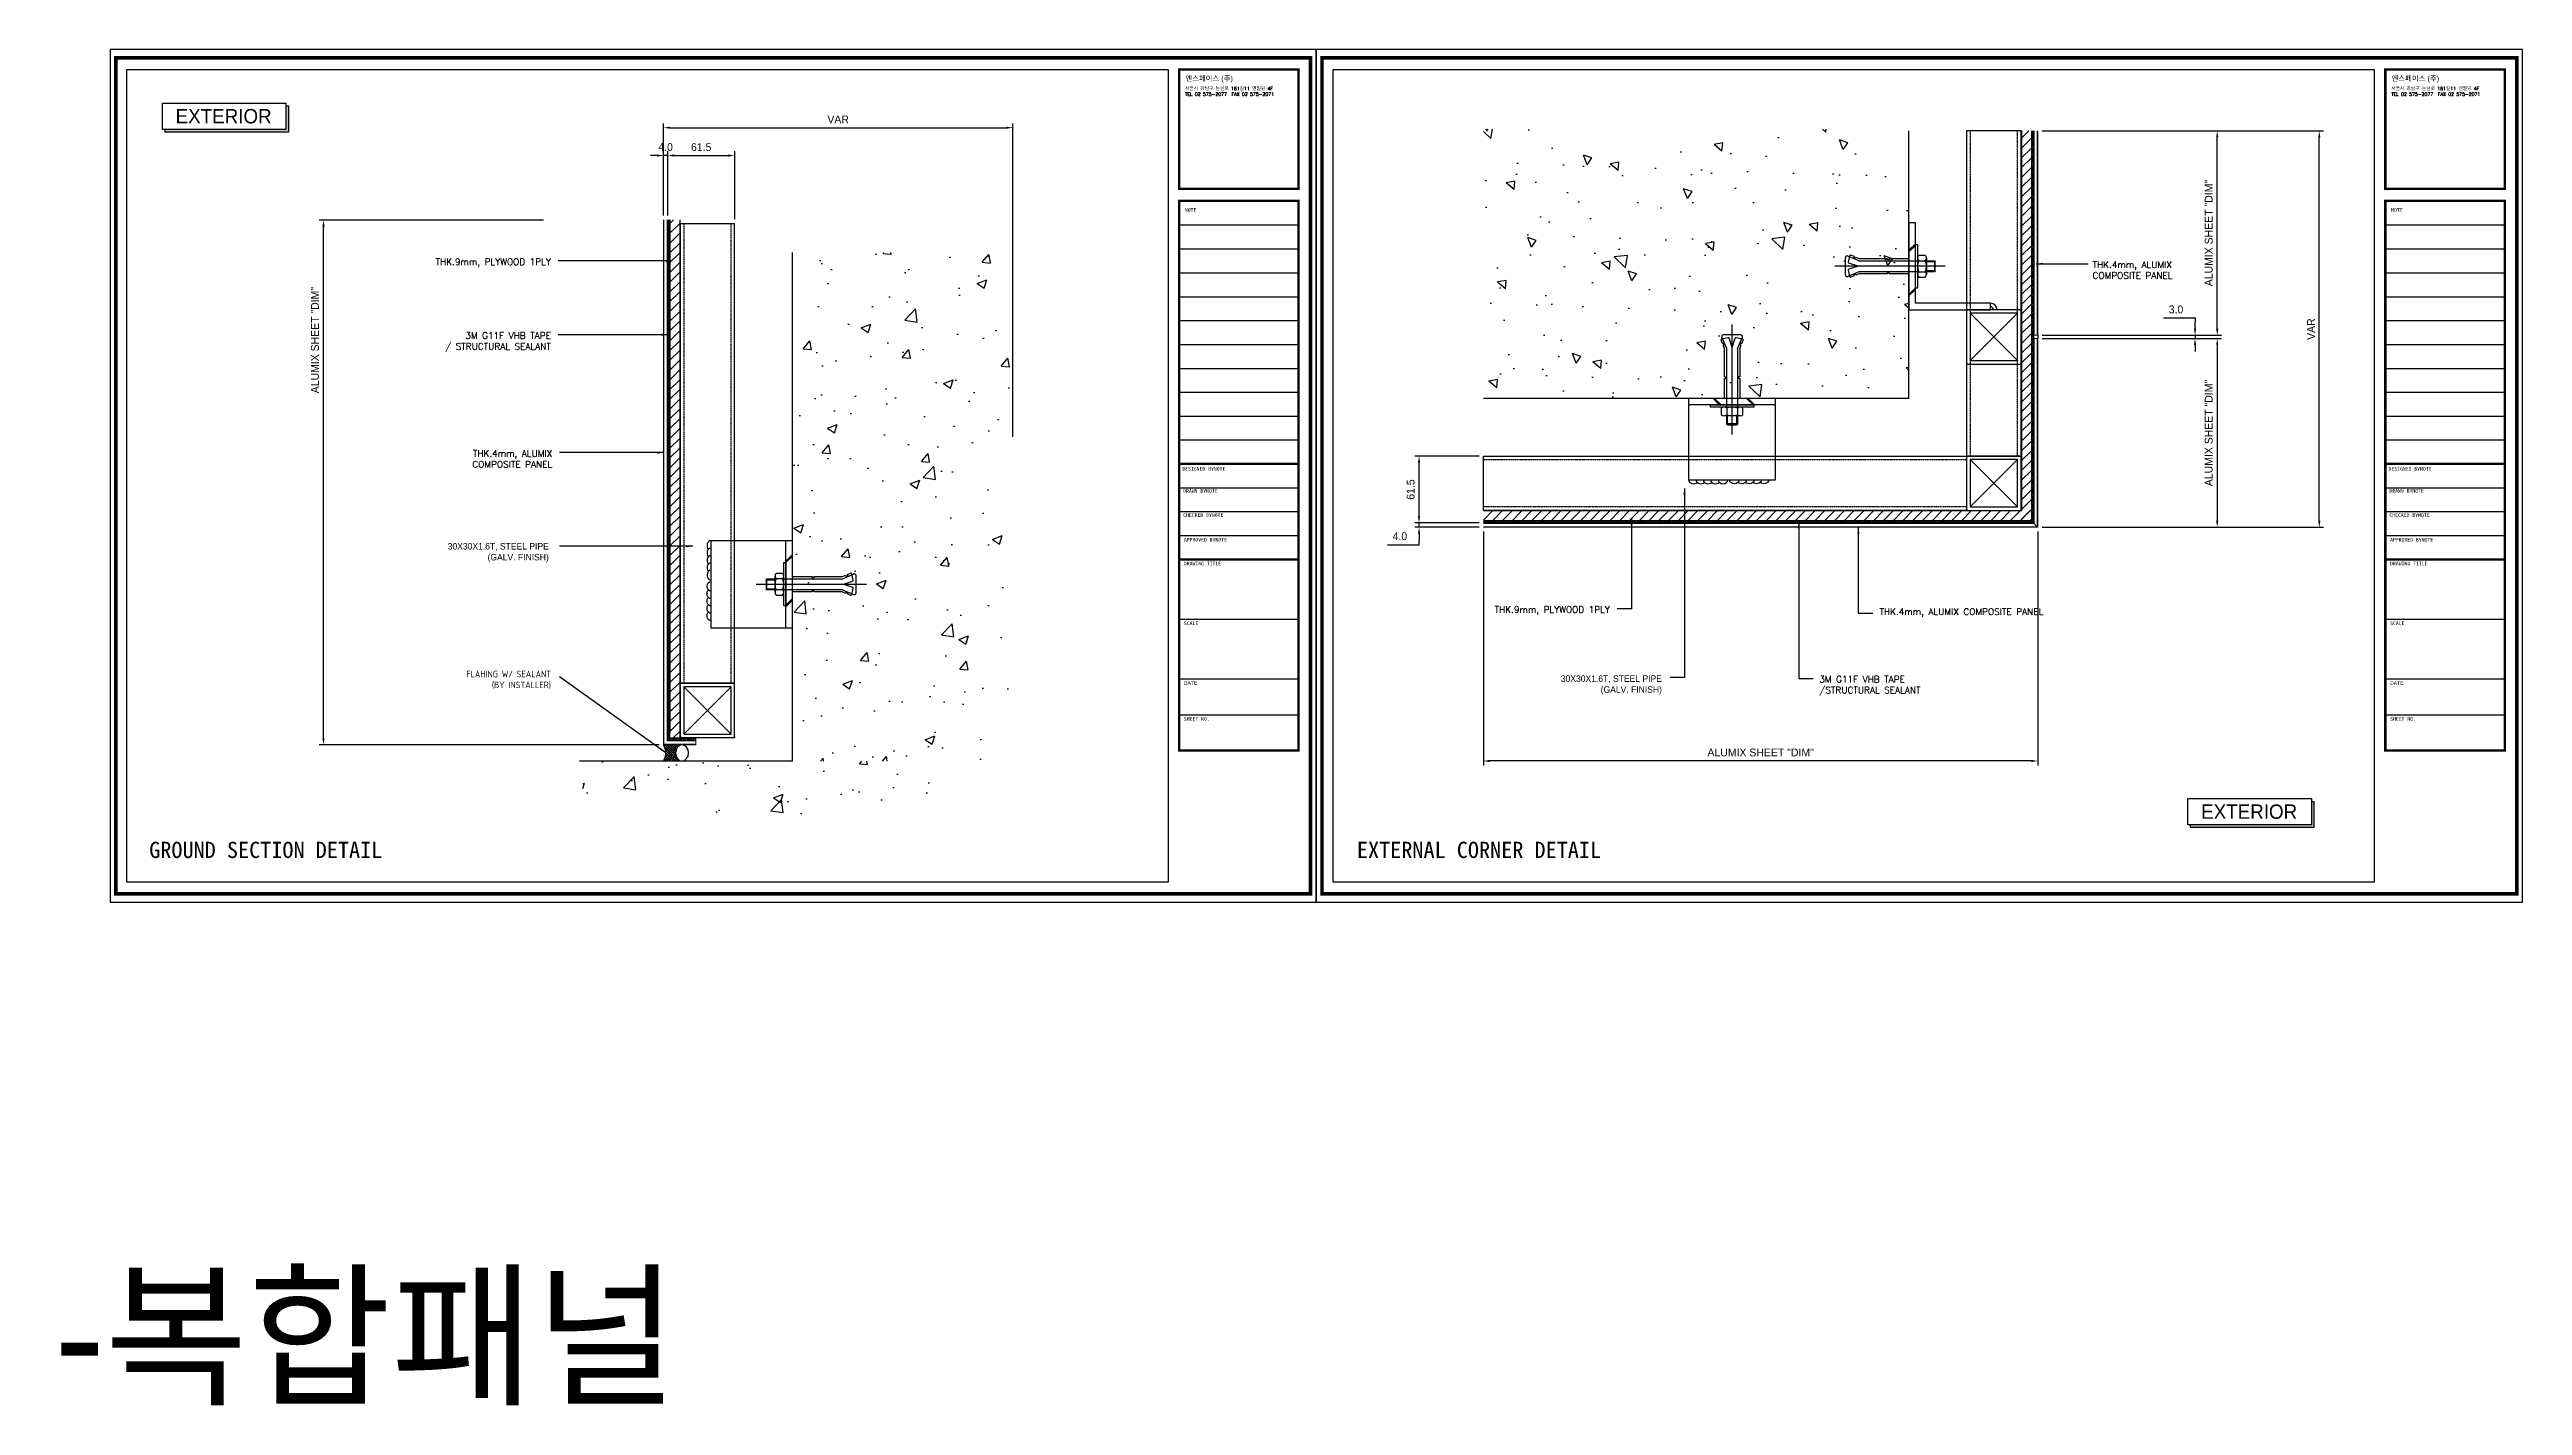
# Model space of a CAD drawing. Header units: millimetres. Extents: x 7297 to 60227, y -7497 to 19324.
# Drawn here: x 16313 to 18586, y 15888 to 17135 of the extents above; entities that cross this region are included whole.
import ezdxf
from ezdxf.enums import TextEntityAlignment as Align

# ---------------------------------------------------------------- set-up
doc = ezdxf.new("R2010")
doc.units = ezdxf.units.MM
doc.linetypes.add('HIDDEN', pattern=[0.375, 0.25, -0.125])
doc.layers.add('NS_AL_PANEL', color=32, linetype='Continuous', lineweight=9)
for name, color, linetype in [('NS_BRACKET_NUTS', 1, 'Continuous'), ('NS_CAULKING', 8, 'Continuous'), ('NS_COL_D-GREY', 8, 'Continuous'), ('NS_COL_MAGENTA', 6, 'Continuous'), ('NS_COL_WHITE', 7, 'Continuous'), ('NS_COL_YELLOW', 2, 'Continuous'), ('NS_CON', 8, 'Continuous'), ('NS_DIM', 1, 'Continuous'), ('NS_FORM', 7, 'Continuous'), ('NS_FRAME', 253, 'Continuous'), ('NS_GASKET_3M', 150, 'Continuous'), ('NS_PIPE_FRAME', 2, 'Continuous'), ('NS_TEXT', 2, 'Continuous'), ('NS_TEXT_TITLE', 141, 'Continuous'), ('NS_WELD', 1, 'Continuous')]:
    doc.layers.add(name, color=color, linetype=linetype)
doc.styles.add('Expo M', font='Expo M.ttf')
doc.styles.add('HGTXT', font='romans.shx', dxfattribs={"bigfont": 'whgtxt.shx'})
doc.styles.add('HY울릉도L', font='')
doc.styles.add('style1', font='simplex.shx')
doc.styles.add('돋움', font='')
doc.styles.get('HY울릉도L').set_extended_font_data('Dotum')
doc.styles.get('돋움').set_extended_font_data('Dotum')
doc.dimstyles.new('N-SPACE', dxfattribs={"dimscale": 4, "dimtxt": 1.8, "dimasz": 1.5, "dimexe": 1, "dimexo": 1, "dimgap": 1, "dimtad": 1, "dimtoh": 1, "dimdec": 1, "dimzin": 1, "dimdsep": 46, "dimtxsty": 'Expo M', "dimcen": 2, "dimclrd": 1, "dimclre": 1, "dimclrt": 2, "dimadec": 1, "dimazin": 0, "dimtfac": 1, "dimtdec": 1, "dimtix": 1, "dimtmove": 1, "dimatfit": 3, "dimfxl": 1, "dimtolj": 1, "dimtzin": 1, "dimarcsym": 0})
pattern_1 = [(45, (-23018.284, -12766.768), (-4.4901281, 4.4901281), [])]

# ---------------------------------------------------------------- blocks, each defined once
blk = doc.blocks.new('*D842')
at = {"layer": 'NS_DIM', "color": 1, "lineweight": -2, "transparency": 16777216}
for p, q in [((16767, 16978.1), (16560.9, 16978.1)), ((16564.9, 16501.6), (16564.9, 16972.1)), ((16873.4, 16495.6), (16560.9, 16495.6))]:
    blk.add_line(p, q, dxfattribs=at)
at = {"layer": 'NS_DIM', "color": 1, "transparency": 16777216}
for points in [[(16563.9, 16972.1), (16565.9, 16972.1), (16564.9, 16978.1)], [(16563.9, 16501.6), (16565.9, 16501.6), (16564.9, 16495.6)]]:
    blk.add_solid(points, dxfattribs=at)
at = {"layer": 'NS_DIM', "color": 2, "transparency": 16777216, "insert": (16557.1, 16867.7), "char_height": 7.2, "attachment_point": 5, "rotation": 90, "style": 'Expo M'}
blk.add_mtext('\\A1;ALUMIX SHEET "DIM"', dxfattribs=at)
blk = doc.blocks.new('AL-TEMPLATE')
at = {"color": 8}
for p, q in [((2716.8, 1393), (2800, 1393)), ((2716.8, 1376.3), (2800, 1376.3)), ((2716.8, 1359.7), (2800, 1359.7)), ((2716.8, 1343), (2800, 1343)), ((2716.8, 1326.4), (2800, 1326.4)), ((2716.8, 1309.8), (2800, 1309.8)), ((2716.8, 1293.1), (2800, 1293.1)), ((2716.8, 1276.5), (2800, 1276.5)), ((2716.8, 1259.8), (2800, 1259.8)), ((2716.8, 1243.2), (2800, 1243.2)), ((2716.8, 1209.9), (2800, 1209.9)), ((2716.8, 1193.3), (2800, 1193.3)), ((2716.8, 1176.6), (2800, 1176.6)), ((2716.8, 1118.4), (2800, 1118.4)), ((2716.8, 1076.8), (2800, 1076.8)), ((2716.8, 1051.8), (2800, 1051.8))]:
    blk.add_line(p, q, dxfattribs=at)
at = {"color": 7, "ltscale": 2}
blk.add_lwpolyline([(1972.3, 1515.2), (1972.3, 921.2), (2812.3, 921.2), (2812.3, 1515.2)], close=True, dxfattribs=at)
at = {"color": 8}
for points, const_width in [([(1976.3, 1509.4), (2808.3, 1509.4), (2808.3, 927), (1976.3, 927)], 2.5), ([(2716.8, 1501.3), (2800, 1501.3), (2800, 1418.1), (2716.8, 1418.1)], 1.66), ([(2716.8, 1409.8), (2800, 1409.8), (2800, 1026.9), (2716.8, 1026.9)], 1.66)]:
    blk.add_lwpolyline(points, close=True, dxfattribs=dict(at, const_width=const_width))
at = {"color": 9}
blk.add_lwpolyline([(1984.1, 1501.3), (2709.1, 1501.3), (2709.1, 935.2), (1984.1, 935.2)], close=True, dxfattribs=at)
at = {"color": 8, "const_width": 1.66}
for points in [[(2716.8, 1226.6), (2800, 1226.6)], [(2716.8, 1160), (2800, 1160)]]:
    blk.add_lwpolyline(points, dxfattribs=at)
at = {"insert": (2720.9, 1489.2), "char_height": 2.349, "attachment_point": 1, "style": 'HGTXT'}
blk.add_mtext('서울시 강남구 논현로 161길11 엔빌딩 4F\\PTEL 02 575-2077  FAX 02 575-2071', dxfattribs=at)
at = {"color": 146, "true_color": 0x105689, "insert": (2721.1, 1496.9), "char_height": 3.67, "attachment_point": 1, "style": 'HGTXT'}
blk.add_mtext('{\\fExpo M|b0|i0|c129|p18;엔스페이스 (주)}', dxfattribs=at)
at = {"color": 8, "width": 438.968, "attachment_point": 1}
for s, insert, char_height in [('NOTE', (2720.8, 1404.7), 2.56), ('DESIGNED BYNOTE', (2719, 1224.4), 2.556), ('DRAWN BYNOTE', (2719.6, 1209), 2.556), ('CHECKED BYNOTE', (2719.6, 1192.2), 2.556), ('APPROVED BYNOTE', (2720.1, 1175), 2.556), ('DRAWING TITLE', (2720.1, 1158.4), 2.556), ('SCALE', (2720.1, 1116.8), 2.56), ('{\\fﾱﾼﾸﾲ|b0|i0|c129|p49;DATE}', (2720.1, 1075.2), 2.556), ('SHEET NO.', (2720.1, 1050.2), 2.56)]:
    blk.add_mtext(s, dxfattribs=dict(at, insert=insert, char_height=char_height))
blk = doc.blocks.new('*D841')
at = {"layer": 'NS_DIM', "color": 1, "lineweight": -2, "transparency": 16777216}
for p, q in [((16871.4, 17037.4), (16865.4, 17037.4)), ((16877.4, 16982.3), (16877.4, 17041.4)), ((16881.4, 17037.4), (16877.4, 17037.4)), ((16881.4, 16982.3), (16881.4, 17041.4)), ((16887.4, 17037.4), (16893.4, 17037.4))]:
    blk.add_line(p, q, dxfattribs=at)
at = {"layer": 'NS_DIM', "color": 1, "transparency": 16777216}
for points in [[(16871.4, 17038.4), (16871.4, 17036.4), (16877.4, 17037.4)], [(16887.4, 17038.4), (16887.4, 17036.4), (16881.4, 17037.4)]]:
    blk.add_solid(points, dxfattribs=at)
at = {"layer": 'NS_DIM', "color": 2, "transparency": 16777216, "insert": (16879.4, 17045.2), "char_height": 7.2, "attachment_point": 5, "style": 'Expo M'}
blk.add_mtext('\\A1;4.0', dxfattribs=at)
blk = doc.blocks.new('*D840')
at = {"layer": 'NS_DIM', "color": 1, "lineweight": -2, "transparency": 16777216}
for p, q in [((16877.4, 16982.3), (16877.4, 17067)), ((16883.4, 17063), (17192.6, 17063)), ((17198.6, 16778.7), (17198.6, 17067))]:
    blk.add_line(p, q, dxfattribs=at)
at = {"layer": 'NS_DIM', "color": 1, "transparency": 16777216}
for points in [[(16883.4, 17064), (16883.4, 17062), (16877.4, 17063)], [(17192.6, 17064), (17192.6, 17062), (17198.6, 17063)]]:
    blk.add_solid(points, dxfattribs=at)
at = {"layer": 'NS_DIM', "color": 2, "transparency": 16777216, "insert": (17038, 17070.6), "char_height": 7.2, "attachment_point": 5, "style": 'Expo M'}
blk.add_mtext('\\A1;VAR', dxfattribs=at)
blk = doc.blocks.new('*D839')
at = {"layer": 'NS_DIM', "color": 1, "lineweight": -2, "transparency": 16777216}
for p, q in [((16881.4, 16982.3), (16881.4, 17041.4)), ((16887.4, 17037.4), (16936.9, 17037.4)), ((16942.9, 16978.8), (16942.9, 17041.4))]:
    blk.add_line(p, q, dxfattribs=at)
at = {"layer": 'NS_DIM', "color": 1, "transparency": 16777216}
for points in [[(16887.4, 17038.4), (16887.4, 17036.4), (16881.4, 17037.4)], [(16936.9, 17038.4), (16936.9, 17036.4), (16942.9, 17037.4)]]:
    blk.add_solid(points, dxfattribs=at)
at = {"layer": 'NS_DIM', "color": 2, "transparency": 16777216, "insert": (16912.1, 17045.1), "char_height": 7.2, "attachment_point": 5, "style": 'Expo M'}
blk.add_mtext('\\A1;61.5', dxfattribs=at)
blk = doc.blocks.new('*D832')
at = {"layer": 'NS_DIM', "color": 1, "lineweight": -2, "transparency": 16777216}
for p, q in [((18144.8, 17060.1), (18309.7, 17060.1)), ((18305.7, 16878.1), (18305.7, 17054.1)), ((18144.8, 16872.1), (18309.7, 16872.1))]:
    blk.add_line(p, q, dxfattribs=at)
at = {"layer": 'NS_DIM', "color": 1, "transparency": 16777216}
for points in [[(18304.7, 17054.1), (18306.7, 17054.1), (18305.7, 17060.1)], [(18304.7, 16878.1), (18306.7, 16878.1), (18305.7, 16872.1)]]:
    blk.add_solid(points, dxfattribs=at)
at = {"layer": 'NS_DIM', "color": 2, "transparency": 16777216, "insert": (18297.9, 16966.1), "char_height": 7.2, "attachment_point": 5, "rotation": 90, "style": 'Expo M'}
blk.add_mtext('\\A1;ALUMIX SHEET "DIM"', dxfattribs=at)
blk = doc.blocks.new('*D831')
at = {"layer": 'NS_DIM', "color": 1, "lineweight": -2, "transparency": 16777216}
for p, q in [((17631.1, 16691.6), (17631.1, 16476.7)), ((18140.8, 16691.6), (18140.8, 16476.7)), ((18134.8, 16480.7), (17637.1, 16480.7))]:
    blk.add_line(p, q, dxfattribs=at)
at = {"layer": 'NS_DIM', "color": 1, "transparency": 16777216}
for points in [[(17637.1, 16481.7), (17637.1, 16479.7), (17631.1, 16480.7)], [(18134.8, 16481.7), (18134.8, 16479.7), (18140.8, 16480.7)]]:
    blk.add_solid(points, dxfattribs=at)
at = {"layer": 'NS_DIM', "color": 2, "transparency": 16777216, "insert": (17886, 16488.5), "char_height": 7.2, "attachment_point": 5, "style": 'Expo M'}
blk.add_mtext('\\A1;ALUMIX SHEET "DIM"', dxfattribs=at)
blk = doc.blocks.new('*D830')
at = {"layer": 'NS_DIM', "color": 1, "lineweight": -2, "transparency": 16777216}
for p, q in [((18144.8, 16872.1), (18289.3, 16872.1)), ((18144.8, 16869.1), (18289.3, 16869.1)), ((18256.3, 16888.1), (18285.3, 16888.1)), ((18285.3, 16888.1), (18285.3, 16884.1)), ((18285.3, 16878.1), (18285.3, 16884.1)), ((18285.3, 16872.1), (18285.3, 16869.1)), ((18285.3, 16863.1), (18285.3, 16857.1))]:
    blk.add_line(p, q, dxfattribs=at)
at = {"layer": 'NS_DIM', "color": 1, "transparency": 16777216}
for points in [[(18284.3, 16878.1), (18286.3, 16878.1), (18285.3, 16872.1)], [(18284.3, 16863.1), (18286.3, 16863.1), (18285.3, 16869.1)]]:
    blk.add_solid(points, dxfattribs=at)
at = {"layer": 'NS_DIM', "color": 2, "transparency": 16777216, "insert": (18267.8, 16895.9), "char_height": 7.2, "attachment_point": 5, "style": 'Expo M'}
blk.add_mtext('\\A1;3.0', dxfattribs=at)
blk = doc.blocks.new('*D829')
at = {"layer": 'NS_DIM', "color": 1, "lineweight": -2, "transparency": 16777216}
for p, q in [((18144.8, 17060.1), (18403.5, 17060.1)), ((18399.5, 16701.6), (18399.5, 17054.1)), ((18144.8, 16695.6), (18403.5, 16695.6))]:
    blk.add_line(p, q, dxfattribs=at)
at = {"layer": 'NS_DIM', "color": 1, "transparency": 16777216}
for points in [[(18398.5, 17054.1), (18400.5, 17054.1), (18399.5, 17060.1)], [(18398.5, 16701.6), (18400.5, 16701.6), (18399.5, 16695.6)]]:
    blk.add_solid(points, dxfattribs=at)
at = {"layer": 'NS_DIM', "color": 2, "transparency": 16777216, "insert": (18391.9, 16877.8), "char_height": 7.2, "attachment_point": 5, "rotation": 90, "style": 'Expo M'}
blk.add_mtext('\\A1;VAR', dxfattribs=at)
blk = doc.blocks.new('*D828')
at = {"layer": 'NS_DIM', "color": 1, "lineweight": -2, "transparency": 16777216}
for p, q in [((17572, 16705.6), (17572, 16711.6)), ((17627.1, 16699.6), (17568, 16699.6)), ((17627.1, 16695.6), (17568, 16695.6)), ((17572, 16695.6), (17572, 16699.6)), ((17572, 16689.6), (17572, 16683.6)), ((17542.9, 16679.5), (17572, 16679.5)), ((17572, 16679.5), (17572, 16683.6))]:
    blk.add_line(p, q, dxfattribs=at)
at = {"layer": 'NS_DIM', "color": 1, "transparency": 16777216}
for points in [[(17571, 16705.6), (17573, 16705.6), (17572, 16699.6)], [(17571, 16689.6), (17573, 16689.6), (17572, 16695.6)]]:
    blk.add_solid(points, dxfattribs=at)
at = {"layer": 'NS_DIM', "color": 2, "transparency": 16777216, "insert": (17554.4, 16687.3), "char_height": 7.2, "attachment_point": 5, "style": 'Expo M'}
blk.add_mtext('\\A1;4.0', dxfattribs=at)
blk = doc.blocks.new('*D827')
at = {"layer": 'NS_DIM', "color": 1, "lineweight": -2, "transparency": 16777216}
for p, q in [((17627.1, 16761.1), (17568, 16761.1)), ((17572, 16705.6), (17572, 16755.1)), ((17627.1, 16699.6), (17568, 16699.6))]:
    blk.add_line(p, q, dxfattribs=at)
at = {"layer": 'NS_DIM', "color": 1, "transparency": 16777216}
for points in [[(17571, 16755.1), (17573, 16755.1), (17572, 16761.1)], [(17571, 16705.6), (17573, 16705.6), (17572, 16699.6)]]:
    blk.add_solid(points, dxfattribs=at)
at = {"layer": 'NS_DIM', "color": 2, "transparency": 16777216, "insert": (17564.3, 16730.3), "char_height": 7.2, "attachment_point": 5, "rotation": 90, "style": 'Expo M'}
blk.add_mtext('\\A1;61.5', dxfattribs=at)
blk = doc.blocks.new('*D826')
at = {"layer": 'NS_DIM', "color": 1, "lineweight": -2, "transparency": 16777216}
for p, q in [((18144.8, 16869.1), (18309.7, 16869.1)), ((18305.7, 16863.1), (18305.7, 16701.6)), ((18144.8, 16695.6), (18309.7, 16695.6))]:
    blk.add_line(p, q, dxfattribs=at)
at = {"layer": 'NS_DIM', "color": 1, "transparency": 16777216}
for points in [[(18304.7, 16863.1), (18306.7, 16863.1), (18305.7, 16869.1)], [(18304.7, 16701.6), (18306.7, 16701.6), (18305.7, 16695.6)]]:
    blk.add_solid(points, dxfattribs=at)
at = {"layer": 'NS_DIM', "color": 2, "transparency": 16777216, "insert": (18297.9, 16782.3), "char_height": 7.2, "attachment_point": 5, "rotation": 90, "style": 'Expo M'}
blk.add_mtext('\\A1;ALUMIX SHEET "DIM"', dxfattribs=at)
blk = doc.blocks.new('set anchor')
for p, q in [((0, -27.2), (0, 74.1)), ((-8.9, 56.5), (-10.1, 59.4)), ((-3.7, 61.8), (-9.5, 60.5)), ((-5, 52), (-9.4, 62.2)), ((-8.9, 56.5), (-8, 56.8)), ((-8.2, 54.8), (-7.3, 55.2)), ((-7.1, 52), (-8.2, 54.8)), ((-7.3, 55.2), (-8, 56.8)), ((7.9, 64.5), (-7.9, 64.5)), ((-7.1, 25.8), (-7.1, 52)), ((-5, -2), (-5, 52)), ((0, 52.8), (-2.7, 61.3)), ((0, 52.8), (2.7, 61.3)), ((9.5, 60.5), (3.7, 61.8)), ((5, 52), (9.4, 62.2)), ((5, 52), (5, -2)), ((7.1, 52), (8.2, 54.8)), ((7.1, 52), (7.1, 25.8)), ((7.3, 55.2), (8, 56.8)), ((8.2, 54.8), (7.3, 55.2)), ((8.9, 56.5), (8, 56.8)), ((8.9, 56.5), (10.1, 59.4)), ((-7.1, 25.8), (-5.8, 25.8)), ((-7.1, 6), (-7.1, 24.2)), ((-7.1, 24.2), (-5.8, 24.2)), ((-5.8, 24.2), (-5.8, 25.8)), ((7.1, 25.8), (5.8, 25.8)), ((5.8, 24.2), (5.8, 25.8)), ((7.1, 24.2), (5.8, 24.2)), ((7.1, 24.2), (7.1, 6)), ((-20, 0), (20, 0)), ((-20, -2), (-20, 0)), ((20, 0), (20, -2)), ((20, -2), (-20, -2)), ((7.5, -2), (-7.5, -2)), ((7.5, -2), (-7.5, -2)), ((7.5, -10), (-7.5, -10)), ((-5, -3), (-5, -9)), ((-5, -17.4), (-5, -10)), ((5, -17.4), (-5, -17.4)), ((-4.2, -18.2), (-5, -17.4)), ((-4.2, -18.2), (-4.2, -10)), ((-4.2, -18.2), (4.2, -18.2)), ((4.2, -18.2), (4.2, -10)), ((5, -17.4), (4.2, -18.2)), ((5, -3), (5, -9)), ((5, -10), (5, -17.4))]:
    blk.add_line(p, q)
blk.add_lwpolyline([(5, -3, 0.202073), (-5, -3, 0.404145), (-10, -3), (-10, -9, 0.404145), (-5, -9, 0.202073), (5, -9, 0.404145), (10, -9), (10, -3, 0.404145)], format="xyb", close=True)
for centre, radius, start, end in [((-9.3, 59.7), 0.833, 102.5288, 201.8014), ((-7.9, 62.8), 1.67, 90, 203.4287), ((-3.5, 61), 0.833, 17.6501, 102.5288), ((3.5, 61), 0.833, 77.4712, 162.3499), ((7.9, 62.8), 1.67, 336.5713, 90), ((9.3, 59.7), 0.833, 338.1986, 77.4712)]:
    blk.add_arc(centre, radius, start, end)
blk = doc.blocks.new('*U172')
blk.add_lwpolyline([(0, 0), (50, 0), (50, 422.6), (0, 422.6)], close=True)
at = {"linetype": 'HIDDEN'}
blk.add_lwpolyline([(3.2, 0), (46.8, 0), (46.8, 422.6), (3.2, 422.6)], close=True, dxfattribs=at)
blk = doc.blocks.new('*U98')
for p, q in [((1, 50), (0, 50)), ((0, 49), (0, 50)), ((0, 49), (0, 1)), ((49, 50), (1, 50)), ((3.2, 3.2), (46.8, 46.8)), ((46.8, 3.2), (3.2, 46.8)), ((49, 50), (50, 50)), ((50, 49), (50, 50)), ((50, 1), (50, 49)), ((0, 1), (0, 0)), ((1, 0), (0, 0)), ((50, 1), (50, 0)), ((1, 0), (49, 0)), ((49, 0), (50, 0))]:
    blk.add_line(p, q)
blk.add_lwpolyline([(3.2, 46.8), (3.2, 3.2), (46.8, 3.2), (46.8, 46.8)], close=True)
for centre, start, end in [((1, 49), 90, 180), ((49, 49), 0, 90), ((1, 1), 180, 270), ((49, 1), 270, 0)]:
    blk.add_arc(centre, 1, start, end)
blk = doc.blocks.new('*U180')
blk.add_lwpolyline([(0, 0), (50, 0), (50, 299), (0, 299)], close=True)
at = {"linetype": 'HIDDEN'}
blk.add_lwpolyline([(3.2, 0), (46.8, 0), (46.8, 299), (3.2, 299)], close=True, dxfattribs=at)
blk = doc.blocks.new('*U179')
blk.add_lwpolyline([(0, 0), (50, 0), (50, 444.2), (0, 444.2)], close=True)
at = {"linetype": 'HIDDEN'}
blk.add_lwpolyline([(3.2, 0), (46.8, 0), (46.8, 444.2), (3.2, 444.2)], close=True, dxfattribs=at)

msp = doc.modelspace()

# ---------------------------------------------------------------- hatches: boundary and pattern name
at = {"layer": 'NS_CAULKING'}
h = msp.add_hatch(dxfattribs=at)
h.set_pattern_fill('ANSI37', color=256, scale=0.5, angle=270, style=0)
h.set_pattern_definition([(315, (-21844.9455, 42613.1075), (1.122531946, 1.122531946), []), (45, (-21844.9455, 42613.1075), (-1.122531946, 1.122531946), [])])
edge = h.paths.add_edge_path()
edge.add_ellipse((16894.51, 16488.15), major_axis=(0, 7.5), ratio=0.7930893, start_angle=0, end_angle=180, ccw=False)
edge.add_line((16894.51, 16495.65), (16877.36, 16495.65))
edge.add_arc((16866.16, 16488.15), 13.48, -33.79295, 33.79295, ccw=False)
edge.add_line((16877.36, 16480.65), (16894.51, 16480.65))
at = {"layer": 'NS_COL_D-GREY'}
h = msp.add_hatch(dxfattribs=at)
h.set_pattern_fill('ANSI31', color=256, scale=2)
h.set_pattern_definition(pattern_1)
h.paths.add_polyline_path([(18134.82, 17060.08), (18125.82, 17060.08), (18125.82, 16701.59), (18134.82, 16701.59)])
h = msp.add_hatch(dxfattribs=at)
h.set_pattern_fill('ANSI31', color=256, scale=2)
h.set_pattern_definition([(45, (-24260.7383, -12854.0705), (-4.4901281, 4.4901281), [])])
h.paths.add_polyline_path([(16892.36, 16978.28), (16883.36, 16978.28), (16883.36, 16501.65), (16892.36, 16501.65)])
h = msp.add_hatch(dxfattribs=at)
h.set_pattern_fill('ANSI31', color=256, scale=2)
h.set_pattern_definition(pattern_1)
h.paths.add_polyline_path([(17631.1, 16701.59), (17631.1, 16710.59), (18134.82, 16710.59), (18134.82, 16701.59)])
at = {"layer": 'NS_COL_MAGENTA'}
for points in [[(16532.69, 17083.02), (16530.29, 17083.02), (16530.29, 17061.49), (16419.25, 17061.49), (16419.25, 17058.93), (16532.69, 17058.93)], [(18394.62, 16443.55), (18392.22, 16443.55), (18392.22, 16422.01), (18281.19, 16422.01), (18281.19, 16419.45), (18394.62, 16419.45)]]:
    msp.add_hatch(color=256, dxfattribs=at).paths.add_polyline_path(points)
at = {"layer": 'NS_CON'}
h = msp.add_hatch(dxfattribs=at)
h.set_pattern_fill('AR-CONC', color=256, scale=0.5, angle=90, style=0)
h.set_pattern_definition([(140, (31455.14, 18923.5), (7.96954, 91.09233), [9.525, -104.775]), (85, (31455.14, 18923.5), (-95.5284, -17.6217), [7.62, -83.8203]), (190.45144, (31455.81, 18931.09), (-87.5589, 73.4706), [8.095, -89.0451]), (136.1842, (31429.74, 18923.5), (21.0212, 135.5395), [14.2875, -157.1625]), (186.6356, (31431.5, 18934.8), (-123.713, 118.7021), [12.1425, -133.5678]), (81.1842, (31429.74, 18923.5), (-123.713, 118.702), [11.43, -125.7299]), (111, (31436.09, 18936.2), (51.1326, 75.8072), [9.525, -104.775]), (56, (31436.09, 18936.2), (-92.094, 30.901), [7.62, -83.82]), (161.45145, (31440.35, 18942.52), (-40.9614, 106.7082), [8.095, -89.04497]), (127.5, (31455.142, 18923.502), (-42.27752, 1.5443), [0, -82.804, 0, -85.09, 0, -84.1375]), (97.5, (31455.142, 18923.5), (-50.09029, 33.40983), [0, -48.514, 0, -80.899, 0, -32.0675]), (57.5, (31455.142, 18895.18), (2.86437, 67.7953), [0, -31.75, 0, -99.06, 0, -131.445]), (47.5, (31455.14, 18882.48), (-12.71325, 74.0646), [0, -41.275, 0, -65.786, 0, -93.345])])
h.paths.add_polyline_path([(17631.1, 17061.52), (17631.1, 16814.09), (18022.32, 16814.09), (18022.32, 17061.52)])
h = msp.add_hatch(dxfattribs=at)
h.set_pattern_fill('AR-CONC', color=256, scale=0.5, style=0)
h.set_pattern_definition([(50, (19105.4, 3047.826), (91.09233, -7.96954), [9.525, -104.775]), (355, (19105.4, 3047.83), (-17.6217, 95.5284), [7.62, -83.8203]), (100.45144, (19112.99, 3047.16), (73.4706, 87.5589), [8.095, -89.0451]), (46.1842, (19105.4, 3073.23), (135.5395, -21.0212), [14.2875, -157.1625]), (96.6356, (19116.7, 3071.47), (118.7021, 123.7131), [12.1425, -133.5678]), (351.1842, (19105.4, 3073.23), (118.702, 123.713), [11.43, -125.7299]), (21, (19118.1, 3066.876), (75.8072, -51.1326), [9.525, -104.775]), (326, (19118.1, 3066.88), (30.901, 92.094), [7.62, -83.82]), (71.45144, (19124.42, 3062.615), (106.7082, 40.9614), [8.095, -89.04497]), (37.5, (19105.4, 3047.826), (1.5443, 42.27752), [0, -82.804, 0, -85.09, 0, -84.1375]), (7.5, (19105.4, 3047.826), (33.40983, 50.09029), [0, -48.514, 0, -80.899, 0, -32.0675]), (327.5, (19077.078, 3047.826), (67.7953, -2.86437), [0, -31.75, 0, -99.06, 0, -131.445]), (317.5, (19064.38, 3047.826), (74.0646, 12.71325), [0, -41.275, 0, -65.786, 0, -93.345])])
h.paths.add_polyline_path([(16995.99, 16948.28), (17195.99, 16948.28), (17195.99, 16480.65), (16995.99, 16480.65)])
h = msp.add_hatch(dxfattribs=at)
h.set_pattern_fill('AR-CONC', color=256, scale=0.5, style=0)
h.set_pattern_definition([(50, (14298.11, 15403.59), (91.0923, -7.9695), [9.525, -104.775]), (355, (14298.11, 15403.59), (-17.6217, 95.5284), [7.62, -83.8203]), (100.4514, (14305.7, 15402.92), (73.4706, 87.559), [8.095, -89.045]), (46.184, (14298.11, 15428.99), (135.5395, -21.021), [14.2875, -157.1625]), (96.6356, (14309.41, 15427.24), (118.702, 123.713), [12.1425, -133.568]), (351.184, (14298.11, 15428.99), (118.702, 123.713), [11.43, -125.73]), (21, (14310.81, 15422.64), (75.8072, -51.1326), [9.525, -104.775]), (326, (14310.81, 15422.64), (30.901, 92.094), [7.62, -83.82]), (71.4514, (14317.13, 15418.38), (106.7082, 40.9614), [8.095, -89.045]), (37.5, (14298.112, 15403.588), (1.5443, 42.27752), [0, -82.804, 0, -85.09, 0, -84.1375]), (7.5, (14298.11, 15403.59), (33.4098, 50.0903), [0, -48.514, 0, -80.899, 0, -32.0675]), (327.5, (14269.79, 15403.588), (67.7953, -2.86437), [0, -31.75, 0, -99.06, 0, -131.445]), (317.5, (14257.09, 15403.59), (74.0646, 12.7132), [0, -41.275, 0, -65.786, 0, -93.345])])
h.paths.add_polyline_path([(17129.47, 16430.48), (17129.47, 16480.65), (16962.28, 16480.65), (16934.9, 16480.65), (16803.34, 16480.65), (16803.34, 16430.48)])
at = {"layer": 'NS_GASKET_3M'}
h = msp.add_hatch(dxfattribs=at)
h.set_pattern_fill('ANSI31', color=256, scale=10, angle=270)
h.set_pattern_definition([(315, (280600.4201, 692408.5813), (0.8838834765, 0.8838834765), [])])
h.paths.add_polyline_path([(18134.82, 16699.59), (18136.82, 16699.59), (18136.82, 17060.08), (18134.82, 17060.08)])
h = msp.add_hatch(dxfattribs=at)
h.set_pattern_fill('ANSI31', color=256, scale=10, angle=-90)
h.set_pattern_definition([(315, (279802.8297, 692456.3386), (0.8838834765, 0.8838834765), [])])
h.paths.add_polyline_path([(16881.36, 16499.65), (16883.36, 16499.65), (16883.36, 16978.28), (16881.36, 16978.28)])
h = msp.add_hatch(dxfattribs=at)
h.set_pattern_fill('ANSI31', color=256, scale=10, angle=180)
h.set_pattern_definition([(225, (693729.041, -245764.0068), (0.8838834765, -0.8838834765), [])])
h.paths.add_polyline_path([(18004.32, 16699.59), (18004.32, 16701.59), (17631.1, 16701.59), (17631.1, 16699.59)])
h.paths.add_polyline_path([(18136.82, 16699.59), (18136.82, 16701.59), (18004.32, 16701.59), (18004.32, 16699.59)])
h = msp.add_hatch(dxfattribs=at)
h.set_pattern_fill('ANSI31', color=256, scale=10, angle=-180)
h.set_pattern_definition([(225, (692849.0531, -246419.8159), (0.8838834765, -0.8838834765), [])])
h.paths.add_polyline_path([(16907.26, 16499.65), (16907.26, 16501.65), (16883.36, 16501.65), (16883.36, 16499.65)])

# ---------------------------------------------------------------- linework, layer by layer
at = {"layer": 'NS_AL_PANEL'}
for p, q in [((18137.32, 17060.08), (18137.32, 16872.09)), ((18140.32, 17060.08), (18140.32, 16872.09)), ((18140.82, 17060.08), (18140.82, 16872.09)), ((16877.36, 16978.28), (16877.36, 16495.65)), ((16877.86, 16978.28), (16877.86, 16496.15)), ((16880.86, 16978.28), (16880.86, 16499.15)), ((18136.82, 16872.09), (18140.82, 16872.09)), ((18136.82, 16869.09), (18140.82, 16869.09)), ((18137.32, 16869.09), (18137.32, 16699.09)), ((18140.32, 16869.09), (18140.32, 16696.09)), ((18140.82, 16869.09), (18140.82, 16695.59)), ((18137.32, 16699.09), (17631.1, 16699.09)), ((18140.32, 16696.09), (17631.1, 16696.09)), ((18140.82, 16695.59), (17631.1, 16695.59)), ((18140.32, 16696.09), (18136.82, 16699.59)), ((16907.26, 16495.65), (16877.36, 16495.65)), ((16907.26, 16496.15), (16877.86, 16496.15)), ((16907.26, 16499.15), (16880.86, 16499.15)), ((16881.36, 16499.65), (16907.26, 16499.65)), ((16907.26, 16495.65), (16907.26, 16499.65))]:
    msp.add_line(p, q, dxfattribs=at)
at = {"layer": 'NS_BRACKET_NUTS'}
for points in [[(17819.76, 16814.09), (17819.76, 16739.09), (17899.76, 16739.09), (17899.76, 16814.09)], [(16995.99, 16683.21), (16920.99, 16683.2), (16920.99, 16603.2), (16995.99, 16603.21)]]:
    msp.add_lwpolyline(points, close=True, dxfattribs=at)
at = {"layer": 'NS_CAULKING'}
msp.add_arc((16866.16, 16488.15), 13.48, 326.20705, 33.79295, dxfattribs=at)
at = {"layer": 'NS_CAULKING', "extrusion": (0, 0, -1)}
msp.add_ellipse((16894.51, 16488.15), major_axis=(0, 7.5), ratio=0.7930893, dxfattribs=at)
at = {"layer": 'NS_COL_D-GREY'}
for p, q in [((18125.82, 17060.08), (18125.82, 16710.59)), ((18134.82, 17060.08), (18134.82, 16701.59)), ((16883.36, 16978.28), (16883.36, 16506.65)), ((16892.36, 16978.28), (16892.36, 16501.65)), ((18125.82, 16710.59), (17631.1, 16710.59)), ((18007.32, 16701.59), (17631.1, 16701.59)), ((18134.82, 16701.59), (18007.32, 16701.59)), ((16907.26, 16501.65), (16883.36, 16501.65))]:
    msp.add_line(p, q, dxfattribs=at)
at = {"layer": 'NS_COL_MAGENTA'}
for points in [[(16416.86, 17085.58), (16530.29, 17085.58), (16530.29, 17061.49), (16416.86, 17061.49)], [(18278.79, 16446.11), (18392.22, 16446.11), (18392.22, 16422.01), (18278.79, 16422.01)]]:
    msp.add_lwpolyline(points, close=True, dxfattribs=at)
for points in [[(16530.29, 17083.02), (16532.69, 17083.02), (16532.69, 17058.93), (16419.25, 17058.93), (16419.25, 17061.49)], [(18392.22, 16443.55), (18394.62, 16443.55), (18394.62, 16419.45), (18281.19, 16419.45), (18281.19, 16422.01)]]:
    msp.add_lwpolyline(points, dxfattribs=at)
at = {"layer": 'NS_COL_WHITE'}
msp.add_line((18140.82, 16872.09), (18140.82, 16869.09), dxfattribs=at)
at = {"layer": 'NS_COL_YELLOW'}
for p, q in [((18022.32, 16950.24), (18028.32, 16956.24)), ((18022.32, 16948.83), (18028.32, 16954.83)), ((18022.32, 16909.69), (18028.32, 16915.69)), ((18022.32, 16908.28), (18028.32, 16914.28)), ((17899.76, 16808.09), (17819.76, 16808.09)), ((17848.26, 16808.09), (17842.26, 16814.09)), ((17849.67, 16808.09), (17843.67, 16814.09)), ((17872.99, 16814.09), (17878.99, 16808.09)), ((17874.41, 16814.09), (17880.41, 16808.09)), ((16989.99, 16603.21), (16989.99, 16683.21)), ((16995.99, 16670.53), (16989.99, 16664.53)), ((16995.99, 16669.11), (16989.99, 16663.11)), ((16995.99, 16629.98), (16989.99, 16623.98)), ((16995.99, 16628.56), (16989.99, 16622.56))]:
    msp.add_line(p, q, dxfattribs=at)
msp.add_lwpolyline([(18022.32, 16975.59), (18022.32, 16895.59), (18097.32, 16895.59), (18097.32, 16901.59), (18028.32, 16901.59), (18028.32, 16975.59)], close=True, dxfattribs=at)
at = {"layer": 'NS_CON'}
for p, q in [((18022.32, 16814.09), (18022.32, 17060.08)), ((16995.99, 16480.65), (16995.99, 16948.28)), ((18022.32, 16814.09), (17631.1, 16814.09)), ((16995.99, 16480.65), (16800.32, 16480.65))]:
    msp.add_line(p, q, dxfattribs=at)
at = {"layer": 'NS_GASKET_3M'}
for p, q in [((18136.82, 16699.59), (17631.1, 16699.59)), ((16907.26, 16499.65), (16907.26, 16501.65))]:
    msp.add_line(p, q, dxfattribs=at)
for points in [[(18136.82, 17060.08), (18136.82, 16699.59)], [(16881.36, 16978.28), (16881.36, 16499.65)], [(16883.36, 16499.65), (16883.36, 16978.28)], [(16883.36, 16499.65), (16907.26, 16499.65)]]:
    msp.add_lwpolyline(points, dxfattribs=at)
at = {"layer": 'NS_WELD'}
for centre, start, end in [((18097.32, 16895.59), 0, 90), ((18094.57, 16893.46), 20.86251, 62.69175)]:
    msp.add_arc(centre, 6, start, end, dxfattribs=at)
for centre, major_axis, start_param, end_param in [((17824.28, 16739.09), (-4.52, 0), 0, 2.4188584), ((17831.05, 16739.09), (-4.52, 0), 0, 2.4188584), ((17837.82, 16739.09), (-4.52, 0), 0, 2.4188584), ((17844.6, 16739.09), (-4.52, 0), 0, 2.4188584), ((17851.37, 16739.09), (4.52, 0), 3.1415927, 6.2831853), ((16920.99, 16678.69), (0, 4.52), 0, 2.4188584), ((16920.99, 16671.92), (0, 4.52), 0, 2.4188584), ((16920.99, 16665.14), (0, 4.52), 0, 2.4188584), ((16920.99, 16658.37), (0, 4.52), 0, 2.4188584), ((16920.99, 16651.6), (0, -4.52), 3.1415927, 6.2831853)]:
    msp.add_ellipse(centre, major_axis=major_axis, ratio=0.7728374, start_param=start_param, end_param=end_param, dxfattribs=at)
at = {"layer": 'NS_WELD', "extrusion": (0, 0, -1)}
for centre, major_axis, end_param in [((17861.73, 16739.09), (-4.52, 0), 6.2831853), ((17868.51, 16739.09), (-4.52, 0), 5.5604511), ((17875.28, 16739.09), (-4.52, 0), 5.5604511), ((17882.05, 16739.09), (-4.52, 0), 5.5604511), ((17888.82, 16739.09), (-4.52, 0), 5.5604511), ((16920.99, 16641.23), (0, 4.52), 6.2831853), ((16920.99, 16634.46), (0, 4.52), 5.5604511), ((16920.99, 16627.69), (0, 4.52), 5.5604511), ((16920.99, 16620.92), (0, 4.52), 5.5604511), ((16920.99, 16614.14), (0, 4.52), 5.5604511)]:
    msp.add_ellipse(centre, major_axis=major_axis, ratio=0.7728374, start_param=3.1415927, end_param=end_param, dxfattribs=at)

# ---------------------------------------------------------------- block references
at = {"layer": 'NS_BRACKET_NUTS'}
for p, rotation in [((18028.32, 16935.59), 90), ((16989.99, 16643.21), 270)]:
    msp.add_blockref('set anchor', p, dxfattribs=dict(at, rotation=rotation))
msp.add_blockref('set anchor', (17859.76, 16808.09), dxfattribs=at)
at = {"layer": 'NS_FORM', "xscale": 1.32, "yscale": 1.32, "zscale": 1.32}
for p in [(13765.26, 15134.82), (14874.06, 15134.82)]:
    msp.add_blockref('AL-TEMPLATE', p, dxfattribs=at)
at = {"layer": 'NS_FRAME'}
for name, p in [('*U180', (18075.32, 16761.09)), ('*U172', (16892.86, 16552.15))]:
    msp.add_blockref(name, p, dxfattribs=at)
at = {"layer": 'NS_FRAME', "xscale": -1, "rotation": 90}
msp.add_blockref('*U179', (18075.32, 16761.09), dxfattribs=at)
at = {"layer": 'NS_PIPE_FRAME'}
for p in [(18075.32, 16845.59), (18075.32, 16711.09), (16892.86, 16502.15)]:
    msp.add_blockref('*U98', p, dxfattribs=at)

# ---------------------------------------------------------------- texts
at = {"layer": 'NS_TEXT', "char_height": 6, "style": 'style1'}
for s, insert, width, attachment_point in [('THK.9mm, PLYWOOD 1PLY', (16773.94, 16942.72), 181.6972, 3), ('\\pxql;THK.4mm, ALUMIX \\PCOMPOSITE PANEL', (18191.07, 16940.05), 181.6972, 1), ('\\pxqr;3M G11F VHB TAPE \\P/ STRUCTURAL SEALANT', (16773.95, 16874.89), 181.6972, 3), ('\\pxqr;THK.4mm, ALUMIX \\PCOMPOSITE PANEL', (16775.24, 16766.49), 181.6972, 3), ('{\\fHY울릉도L|b0|i0|c129|p18;30X30X1.6T, STEEL PIPE \\P(GALV. FINISH)}', (16772.02, 16681.12), 168.5268, 3), ('THK.9mm, PLYWOOD 1PLY', (17747.41, 16622.94), 181.6972, 3), ('\\pxql;THK.4mm, ALUMIX COMPOSITE PANEL', (17995.22, 16613.14), 181.6972, 7), ('{\\Farchstyl.shx;FLAHING W/ SEALANT\\P(BY INSTALLER)}', (16774.03, 16563.66), 181.6972, 3), ('\\pxqr;{\\fHY울릉도L|b0|i0|c129|p18;30X30X1.6T, STEEL PIPE \\P(GALV. FINISH)}', (17626.7, 16559.43), 168.5268, 1), ('\\pxql;3M G11F VHB TAPE \\P/STRUCTURAL SEALANT', (17939.89, 16558.88), 181.6972, 1)]:
    msp.add_mtext(s, dxfattribs=dict(at, insert=insert, width=width, attachment_point=attachment_point))
at = {"layer": 'NS_TEXT_TITLE', "style": 'HY울릉도L'}
for p in [(16428.98, 17066.99), (18290.91, 16427.52)]:
    msp.add_text('EXTERIOR', height=13.2, dxfattribs=at).set_placement(p)
at = {"layer": 'NS_TEXT_TITLE'}
for s, p in [('GROUND SECTION DETAIL', (16404.7, 16391.44)), ('EXTERNAL CORNER DETAIL', (17514.84, 16391.44))]:
    msp.add_text(s, height=15, dxfattribs=at).set_placement(p)
at = {"layer": 'NS_TEXT_TITLE', "style": '돋움'}
msp.add_text('바탕판 : 실내-합판 또는 석고보드 / 실외-복합패널', height=105, dxfattribs=at).set_placement((13990.37, 15951.85), align=Align.MIDDLE_LEFT)

# ---------------------------------------------------------------- dimensions: what is measured, and where the dimension line sits
at = {"layer": 'NS_DIM'}
dim = msp.add_linear_dim(base=(17198.61, 17063.03), p1=(16877.36, 16978.28), p2=(17198.61, 16774.66), text='VAR', dimstyle='N-SPACE', dxfattribs=at)
dim.commit()
dim.dimension.update_dxf_attribs({"geometry": '*D840', "text_midpoint": (17037.99, 17070.63)})
for base, p1, p2, angle, text, picture, middle in [((18305.71, 17060.08), (18140.82, 16872.09), (18140.82, 17060.08), 270, 'ALUMIX SHEET "DIM"', '*D832', (18297.92, 16966.09)), ((18399.47, 17060.08), (18140.82, 16695.59), (18140.82, 17060.08), 90, 'VAR', '*D829', (18391.87, 16877.84)), ((18305.71, 16695.59), (18140.82, 16869.09), (18140.82, 16695.59), 90, 'ALUMIX SHEET "DIM"', '*D826', (18297.92, 16782.34)), ((17631.1, 16480.73), (18140.82, 16695.59), (17631.1, 16695.59), 180, 'ALUMIX SHEET "DIM"', '*D831', (17885.96, 16488.52))]:
    dim = msp.add_linear_dim(base=base, p1=p1, p2=p2, angle=angle, text=text, dimstyle='N-SPACE', dxfattribs=at)
    dim.commit()
    dim.dimension.update_dxf_attribs({"geometry": picture, "text_midpoint": middle})
for base, p2, picture, middle in [((16877.36, 17037.37), (16877.36, 16978.28), '*D841', (16879.36, 17045.15)), ((16942.86, 17037.37), (16942.86, 16974.78), '*D839', (16912.11, 17045.06))]:
    dim = msp.add_linear_dim(base=base, p1=(16881.36, 16978.28), p2=p2, dimstyle='N-SPACE', dxfattribs=at)
    dim.commit()
    dim.dimension.update_dxf_attribs({"geometry": picture, "text_midpoint": middle})
dim = msp.add_linear_dim(base=(16564.87, 16978.15), p1=(16877.36, 16495.65), p2=(16771.01, 16978.15), angle=90, text='ALUMIX SHEET "DIM"', dimstyle='N-SPACE', dxfattribs=at)
dim.commit()
dim.dimension.update_dxf_attribs({"geometry": '*D842', "text_midpoint": (16564.87, 16867.66), "dimtype": 128})
for base, p1, p2, picture, middle in [((18285.32, 16869.09, 0), (18140.82, 16872.09), (18140.82, 16869.09), '*D830', (18285.32, 16888.09, 0)), ((17572, 16699.59), (17631.1, 16695.59), (17631.1, 16699.59), '*D828', (17572, 16679.52))]:
    dim = msp.add_linear_dim(base=base, p1=p1, p2=p2, angle=270, dimstyle='N-SPACE', dxfattribs=at)
    dim.commit()
    dim.dimension.update_dxf_attribs({"geometry": picture, "text_midpoint": middle, "dimtype": 128})
dim = msp.add_linear_dim(base=(17572, 16761.09), p1=(17631.1, 16699.59), p2=(17631.1, 16761.09), angle=90, dimstyle='N-SPACE', dxfattribs=at)
dim.commit()
dim.dimension.update_dxf_attribs({"geometry": '*D827', "text_midpoint": (17564.31, 16730.34)})

# ---------------------------------------------------------------- leaders
for points in [[(16885.61, 16940.49), (16780.52, 16940.49)], [(18139.34, 16937.81), (18187.11, 16937.81)], [(16881.36, 16872.65), (16780.53, 16872.65)], [(16877.36, 16764.25), (16781.83, 16764.25)], [(17815.97, 16731.23), (17815.97, 16557.37), (17802.72, 16557.37)], [(17767.25, 16704), (17767.25, 16620.7), (17754, 16620.7)], [(17921, 16700.76), (17921, 16556.69), (17934.25, 16556.69)], [(17975.78, 16695.59), (17975.78, 16616.6), (17989.04, 16616.6)], [(16904.5, 16678.13), (16781.83, 16678.13)], [(16879.64, 16488.15), (16781.83, 16558)]]:
    msp.add_leader(points, dimstyle='N-SPACE', dxfattribs=at)

doc.saveas('drawing.dxf')
